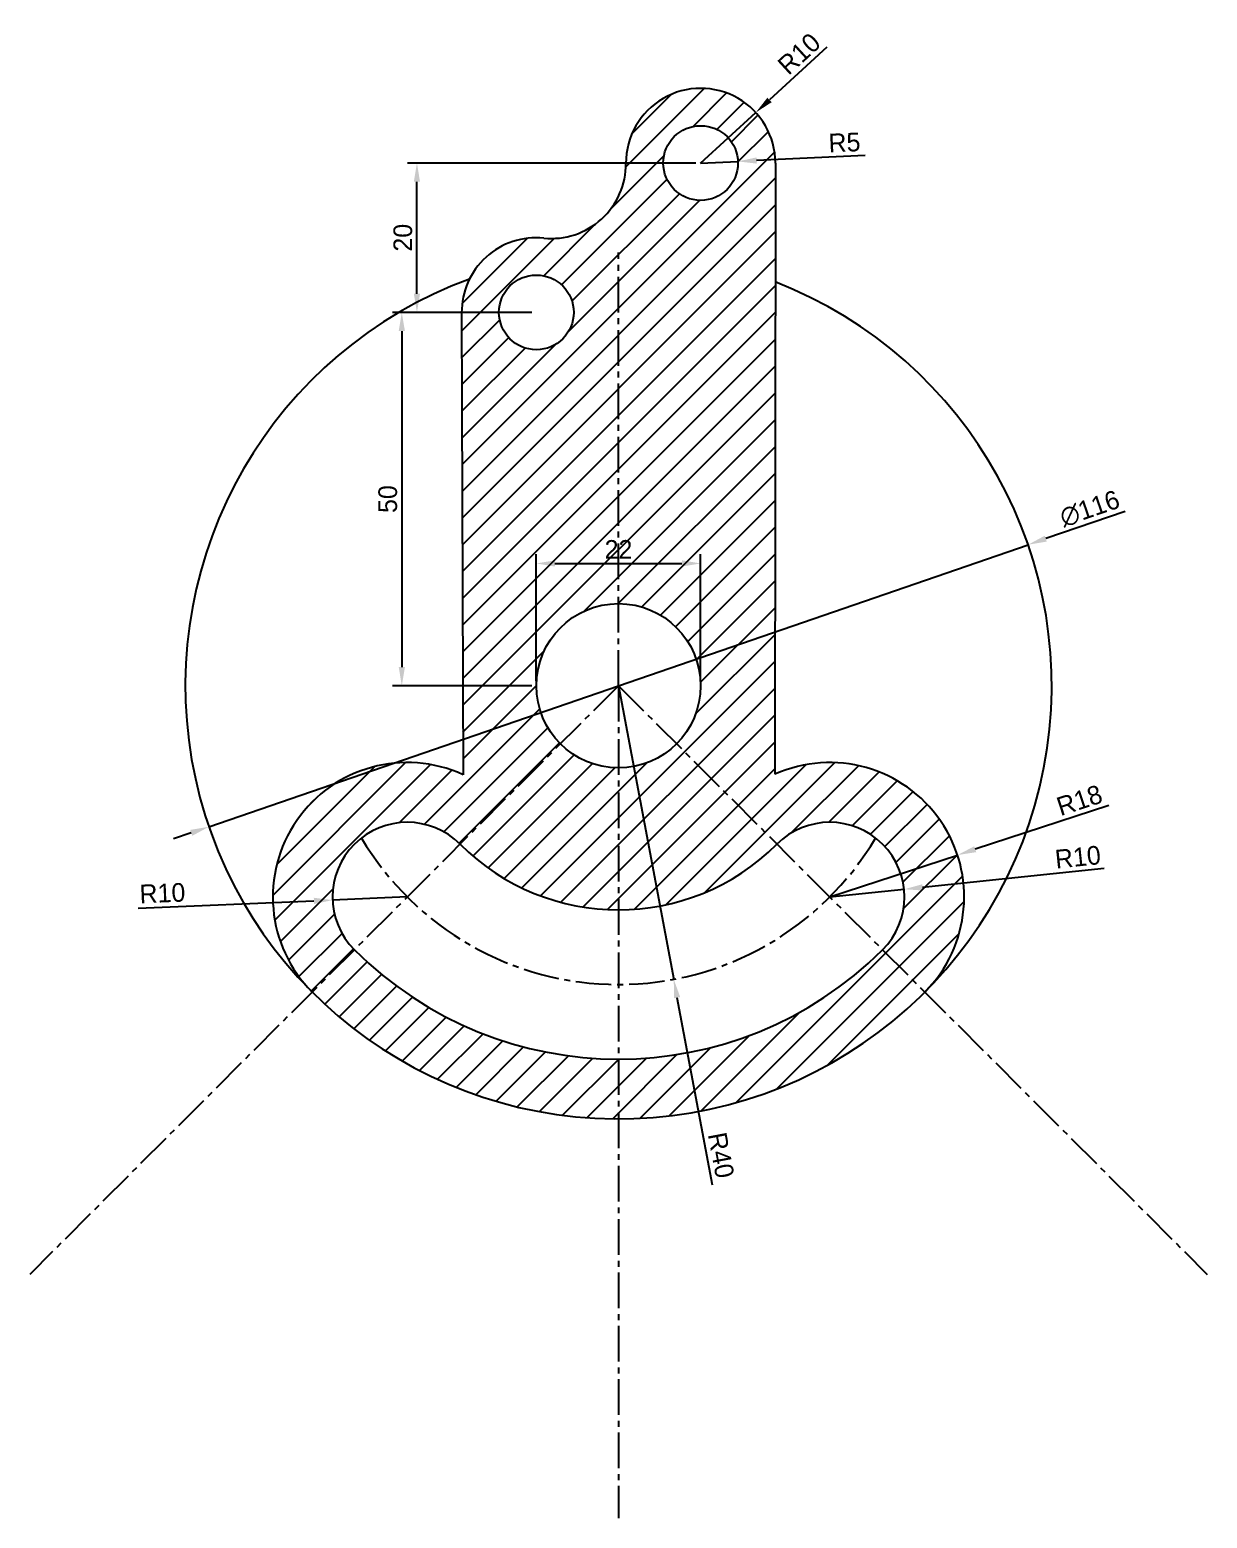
# Model space of a CAD drawing. Header units: millimetres. Extents: x -11614 to -3042, y 13178 to 15416.
# Drawn here: x -7714.5 to -7556.9, y 13586.1 to 13785.4 of the extents above; entities that cross this region are included whole.
import ezdxf

# ---------------------------------------------------------------- set-up
doc = ezdxf.new("R2010")
doc.units = ezdxf.units.MM
doc.header["$LTSCALE"] = 0.5
doc.header["$PDMODE"] = 34
doc.linetypes.add('CENTER2', pattern=[28.575, 19.05, -3.175, 3.175, -3.175])
doc.dimstyles.new('ISO-25', dxfattribs={"dimtxt": 2.5, "dimasz": 2.5, "dimexe": 1.25, "dimexo": 0.625, "dimtad": 1, "dimtxsty": 'Standard', "dimcen": 2.5, "dimadec": 0, "dimazin": 0, "dimtfac": 1, "dimtmove": 0, "dimatfit": 3, "dimfxl": 1, "dimarcsym": 0})

# ---------------------------------------------------------------- blocks, each defined once
blk = doc.blocks.new('*D296')
at = {"color": 0, "linetype": 'Continuous', "lineweight": -2, "ltscale": 0.5, "transparency": 16777216}
for p, q in [((-7646.68, 13698.19), (-7646.68, 13715.19)), ((-7624.68, 13698.19), (-7624.68, 13715.19)), ((-7644.18, 13713.94), (-7627.18, 13713.94))]:
    blk.add_line(p, q, dxfattribs=at)
at = {"color": 0, "linetype": 'Continuous', "ltscale": 0.5, "transparency": 16777216}
for points in [[(-7644.18, 13714.36), (-7644.18, 13713.53), (-7646.68, 13713.94)], [(-7627.18, 13714.36), (-7627.18, 13713.53), (-7624.68, 13713.94)]]:
    blk.add_solid(points, dxfattribs=at)
at = {"layer": 'Defpoints', "color": 0, "linetype": 'Continuous', "ltscale": 0.5, "transparency": 16777216}
for p in [(-7624.68, 13713.94), (-7646.68, 13697.56), (-7624.68, 13697.56)]:
    blk.add_point(p, dxfattribs=at)
at = {"color": 0, "linetype": 'Continuous', "ltscale": 0.5, "transparency": 16777216, "insert": (-7635.68, 13715.82), "char_height": 2.5, "attachment_point": 5}
blk.add_mtext('22', dxfattribs=at)
blk = doc.blocks.new('*D297')
at = {"color": 0, "linetype": 'Continuous', "lineweight": -2, "ltscale": 0.5, "transparency": 16777216}
for p, q in [((-7647.3, 13747.56), (-7665.94, 13747.56)), ((-7664.69, 13745.06), (-7664.69, 13700.06)), ((-7647.3, 13697.56), (-7665.94, 13697.56))]:
    blk.add_line(p, q, dxfattribs=at)
at = {"color": 0, "linetype": 'Continuous', "ltscale": 0.5, "transparency": 16777216}
for points in [[(-7665.1, 13745.06), (-7664.27, 13745.06), (-7664.69, 13747.56)], [(-7665.1, 13700.06), (-7664.27, 13700.06), (-7664.69, 13697.56)]]:
    blk.add_solid(points, dxfattribs=at)
at = {"layer": 'Defpoints', "color": 0, "linetype": 'Continuous', "ltscale": 0.5, "transparency": 16777216}
for p in [(-7646.68, 13747.56), (-7664.69, 13697.56), (-7646.68, 13697.56)]:
    blk.add_point(p, dxfattribs=at)
at = {"color": 0, "linetype": 'Continuous', "ltscale": 0.5, "transparency": 16777216, "insert": (-7666.56, 13722.56), "char_height": 2.5, "attachment_point": 5, "rotation": 90}
blk.add_mtext('50', dxfattribs=at)
blk = doc.blocks.new('*D298')
at = {"color": 0, "linetype": 'Continuous', "lineweight": -2, "ltscale": 0.5, "transparency": 16777216}
for p, q in [((-7625.3, 13767.56), (-7663.91, 13767.56)), ((-7662.66, 13750.06), (-7662.66, 13765.06)), ((-7647.3, 13747.56), (-7663.91, 13747.56))]:
    blk.add_line(p, q, dxfattribs=at)
at = {"color": 0, "linetype": 'Continuous', "ltscale": 0.5, "transparency": 16777216}
for points in [[(-7663.08, 13765.06), (-7662.25, 13765.06), (-7662.66, 13767.56)], [(-7663.08, 13750.06), (-7662.25, 13750.06), (-7662.66, 13747.56)]]:
    blk.add_solid(points, dxfattribs=at)
at = {"layer": 'Defpoints', "color": 0, "linetype": 'Continuous', "ltscale": 0.5, "transparency": 16777216}
for p in [(-7662.66, 13767.56), (-7624.68, 13767.56), (-7646.68, 13747.56)]:
    blk.add_point(p, dxfattribs=at)
at = {"color": 0, "linetype": 'Continuous', "ltscale": 0.5, "transparency": 16777216, "insert": (-7664.54, 13757.56), "char_height": 2.5, "attachment_point": 5, "rotation": 90}
blk.add_mtext('20', dxfattribs=at)
blk = doc.blocks.new('*D300')
at = {"color": 0, "linetype": 'Continuous', "lineweight": -2, "ltscale": 0.5, "transparency": 16777216}
for p, q in [((-7624.68, 13767.56), (-7619.68, 13767.78)), ((-7602.63, 13768.55), (-7617.18, 13767.9))]:
    blk.add_line(p, q, dxfattribs=at)
at = {"color": 0, "linetype": 'Continuous', "ltscale": 0.5, "transparency": 16777216}
blk.add_solid([(-7617.2, 13768.31), (-7617.16, 13767.48), (-7619.68, 13767.78)], dxfattribs=at)
at = {"layer": 'Defpoints', "color": 0, "linetype": 'Continuous', "ltscale": 0.5, "transparency": 16777216}
for p in [(-7624.68, 13767.56), (-7619.68, 13767.78)]:
    blk.add_point(p, dxfattribs=at)
at = {"color": 0, "linetype": 'Continuous', "ltscale": 0.5, "transparency": 16777216, "insert": (-7605.42, 13770.3), "char_height": 2.5, "attachment_point": 5, "rotation": 2.5589}
blk.add_mtext('R5', dxfattribs=at)
blk = doc.blocks.new('*D301')
at = {"color": 0, "linetype": 'Continuous', "lineweight": -2, "ltscale": 0.5, "transparency": 16777216}
for p, q in [((-7607.77, 13783.06), (-7615.46, 13776.01)), ((-7624.68, 13767.56), (-7617.3, 13774.32))]:
    blk.add_line(p, q, dxfattribs=at)
at = {"color": 0, "linetype": 'Continuous', "ltscale": 0.5, "transparency": 16777216}
blk.add_solid([(-7615.74, 13776.31), (-7615.18, 13775.7), (-7617.3, 13774.32)], dxfattribs=at)
at = {"layer": 'Defpoints', "color": 0, "linetype": 'Continuous', "ltscale": 0.5, "transparency": 16777216}
for p in [(-7617.3, 13774.32), (-7624.68, 13767.56)]:
    blk.add_point(p, dxfattribs=at)
at = {"color": 0, "linetype": 'Continuous', "ltscale": 0.5, "transparency": 16777216, "insert": (-7611.49, 13782.19), "char_height": 2.5, "attachment_point": 5, "rotation": 42.4976}
blk.add_mtext('R10', dxfattribs=at)
blk = doc.blocks.new('*D303')
at = {"color": 0, "linetype": 'Continuous', "lineweight": -2, "ltscale": 0.5, "transparency": 16777216}
for p, q in [((-7635.68, 13697.56), (-7628.28, 13658.25)), ((-7623.1, 13630.67), (-7627.82, 13655.79))]:
    blk.add_line(p, q, dxfattribs=at)
at = {"color": 0, "linetype": 'Continuous', "ltscale": 0.5, "transparency": 16777216}
blk.add_solid([(-7627.41, 13655.87), (-7628.23, 13655.72), (-7628.28, 13658.25)], dxfattribs=at)
at = {"layer": 'Defpoints', "color": 0, "linetype": 'Continuous', "ltscale": 0.5, "transparency": 16777216}
for p in [(-7635.68, 13697.56), (-7628.28, 13658.25)]:
    blk.add_point(p, dxfattribs=at)
at = {"color": 0, "linetype": 'Continuous', "ltscale": 0.5, "transparency": 16777216, "insert": (-7621.95, 13634.7), "char_height": 2.5, "attachment_point": 5, "rotation": 280.6489}
blk.add_mtext('R40', dxfattribs=at)
blk = doc.blocks.new('*D304')
at = {"color": 0, "linetype": 'Continuous', "lineweight": -2, "ltscale": 0.5, "transparency": 16777216}
for p, q in [((-7570.66, 13673.09), (-7594.96, 13670.57)), ((-7607.39, 13669.28), (-7597.44, 13670.31))]:
    blk.add_line(p, q, dxfattribs=at)
at = {"color": 0, "linetype": 'Continuous', "ltscale": 0.5, "transparency": 16777216}
blk.add_solid([(-7595, 13670.98), (-7594.92, 13670.15), (-7597.44, 13670.31)], dxfattribs=at)
at = {"layer": 'Defpoints', "color": 0, "linetype": 'Continuous', "ltscale": 0.5, "transparency": 16777216}
for p in [(-7597.44, 13670.31), (-7607.39, 13669.28)]:
    blk.add_point(p, dxfattribs=at)
at = {"color": 0, "linetype": 'Continuous', "ltscale": 0.5, "transparency": 16777216, "insert": (-7574.17, 13674.61), "char_height": 2.5, "attachment_point": 5, "rotation": 5.9315}
blk.add_mtext('R10', dxfattribs=at)
blk = doc.blocks.new('*D305')
at = {"color": 0, "linetype": 'Continuous', "lineweight": -2, "ltscale": 0.5, "transparency": 16777216}
for p, q in [((-7699.99, 13667.77), (-7676.45, 13668.75)), ((-7663.96, 13669.28), (-7673.95, 13668.86))]:
    blk.add_line(p, q, dxfattribs=at)
at = {"color": 0, "linetype": 'Continuous', "ltscale": 0.5, "transparency": 16777216}
blk.add_solid([(-7676.47, 13669.17), (-7676.43, 13668.34), (-7673.95, 13668.86)], dxfattribs=at)
at = {"layer": 'Defpoints', "color": 0, "linetype": 'Continuous', "ltscale": 0.5, "transparency": 16777216}
for p in [(-7673.95, 13668.86), (-7663.96, 13669.28)]:
    blk.add_point(p, dxfattribs=at)
at = {"color": 0, "linetype": 'Continuous', "ltscale": 0.5, "transparency": 16777216, "insert": (-7696.74, 13669.78), "char_height": 2.5, "attachment_point": 5, "rotation": 2.4}
blk.add_mtext('R10', dxfattribs=at)
blk = doc.blocks.new('*D306')
at = {"color": 0, "linetype": 'Continuous', "lineweight": -2, "ltscale": 0.5, "transparency": 16777216}
for p, q in [((-7570.01, 13681.55), (-7587.91, 13675.67)), ((-7607.39, 13669.28), (-7590.29, 13674.89))]:
    blk.add_line(p, q, dxfattribs=at)
at = {"color": 0, "linetype": 'Continuous', "ltscale": 0.5, "transparency": 16777216}
blk.add_solid([(-7588.04, 13676.07), (-7587.78, 13675.28), (-7590.29, 13674.89)], dxfattribs=at)
at = {"layer": 'Defpoints', "color": 0, "linetype": 'Continuous', "ltscale": 0.5, "transparency": 16777216}
for p in [(-7590.29, 13674.89), (-7607.39, 13669.28)]:
    blk.add_point(p, dxfattribs=at)
at = {"color": 0, "linetype": 'Continuous', "ltscale": 0.5, "transparency": 16777216, "insert": (-7573.96, 13682.22), "char_height": 2.5, "attachment_point": 5, "rotation": 18.1746}
blk.add_mtext('R18', dxfattribs=at)
blk = doc.blocks.new('*D307')
at = {"color": 0, "linetype": 'Continuous', "lineweight": -2, "ltscale": 0.5, "transparency": 16777216}
for p, q in [((-7567.84, 13720.92), (-7578.47, 13717.26)), ((-7690.52, 13678.68), (-7580.84, 13716.45)), ((-7692.88, 13677.86), (-7695.24, 13677.05))]:
    blk.add_line(p, q, dxfattribs=at)
at = {"color": 0, "linetype": 'Continuous', "ltscale": 0.5, "transparency": 16777216}
for points in [[(-7578.61, 13717.65), (-7578.34, 13716.87), (-7580.84, 13716.45)], [(-7693.01, 13678.26), (-7692.74, 13677.47), (-7690.52, 13678.68)]]:
    blk.add_solid(points, dxfattribs=at)
at = {"layer": 'Defpoints', "color": 0, "linetype": 'Continuous', "ltscale": 0.5, "transparency": 16777216}
for p in [(-7580.84, 13716.45), (-7690.52, 13678.68)]:
    blk.add_point(p, dxfattribs=at)
at = {"color": 0, "linetype": 'Continuous', "ltscale": 0.5, "transparency": 16777216, "insert": (-7572.58, 13721.27), "char_height": 2.5, "attachment_point": 5, "rotation": 19.0013}
blk.add_mtext('∅116', dxfattribs=at)

msp = doc.modelspace()

# ---------------------------------------------------------------- hatches: boundary and pattern name
at = {"linetype": 'Continuous', "ltscale": 0.5, "transparency": 33554630}
h = msp.add_hatch(dxfattribs=at)
h.set_pattern_fill('ANSI31', color=256, scale=0.8)
h.paths.add_polyline_path([(-7614.676, 13767.561, 1.0025101), (-7634.675, 13767.511, -0.4453707), (-7645.675, 13757.511, 0.4456964), (-7656.675, 13747.5), (-7656.487, 13685.652, 0.8356127), (-7676.688, 13656.549), (-7671.031, 13662.206, -1), (-7656.889, 13676.348), (-7643.454, 13689.783, -0.1989124), (-7646.676, 13697.561, -1), (-7624.676, 13697.561, -0.1989124), (-7627.897, 13689.783), (-7614.462, 13676.348, -1), (-7600.32, 13662.206), (-7594.663, 13656.549, 0.8322566), (-7614.735, 13685.711)])
h.paths.add_polyline_path([(-7651.676, 13747.561, -1), (-7641.676, 13747.561, -1)], flags=16)
h.paths.add_polyline_path([(-7629.676, 13767.561, -1), (-7619.676, 13767.561, -1)], flags=16)
h.paths.add_polyline_path([(-7635.676, 13686.561, -0.1989124), (-7643.454, 13689.783), (-7656.889, 13676.348, 0.1989124), (-7635.676, 13667.561)], flags=17)
h.paths.add_polyline_path([(-7614.462, 13676.348), (-7627.897, 13689.783, -0.1989124), (-7635.676, 13686.561), (-7635.676, 13667.561, 0.1989124)], flags=17)
h.paths.add_polyline_path([(-7671.031, 13662.206), (-7676.688, 13656.549, 0.1989124), (-7635.676, 13639.561), (-7635.676, 13647.561, -0.1989124)])
h.paths.add_polyline_path([(-7594.663, 13656.549), (-7600.32, 13662.206, -0.1989124), (-7635.676, 13647.561), (-7635.676, 13639.561, 0.1989124)])

# ---------------------------------------------------------------- linework, layer by layer
at = {"color": 0, "linetype": 'Continuous', "ltscale": 0.5}
for p, q in [((-7614.676, 13767.561), (-7614.735, 13685.711)), ((-7656.676, 13747.561), (-7656.487, 13685.652))]:
    msp.add_line(p, q, dxfattribs=at)
at = {"color": 0, "linetype": 'CENTER2', "ltscale": 0.5}
for q in [(-7635.676, 13755.561), (-7714.5, 13618.737), (-7635.676, 13586.087), (-7556.852, 13618.737)]:
    msp.add_line((-7635.676, 13697.561), q, dxfattribs=at)
at = {"color": 0, "linetype": 'Continuous', "ltscale": 0.5}
for centre, radius in [((-7624.676, 13767.561), 5), ((-7646.676, 13747.561), 5), ((-7635.676, 13697.561), 11)]:
    msp.add_circle(centre, radius, dxfattribs=at)
for centre, radius, start, end in [((-7624.676, 13767.561), 10, 359.91746, 180.28727), ((-7644.675, 13767.461), 10, 264.26011, 0.28727), ((-7646.676, 13747.561), 10, 84.26011, 180.34956), ((-7635.676, 13697.561), 58, 110.11846, 68.78485), ((-7663.96, 13669.277), 18, 65.46976, 225), ((-7607.391, 13669.277), 18, 315, 114.07657), ((-7663.96, 13669.277), 10, 45, 225), ((-7607.391, 13669.277), 10, 315, 135), ((-7635.676, 13697.561), 30, 225, 315), ((-7635.676, 13697.561), 50, 225, 315)]:
    msp.add_arc(centre, radius, start, end, dxfattribs=at)
at = {"color": 0, "linetype": 'CENTER2', "ltscale": 0.5}
msp.add_arc((-7635.676, 13697.561), 40, 210.63849, 329.36151, dxfattribs=at)

# ---------------------------------------------------------------- dimensions: what is measured, and where the dimension line sits
at = {"color": 0, "linetype": 'Continuous', "ltscale": 0.5}
for center, mpoint, picture, middle in [((-7624.676, 13767.561), (-7617.303, 13774.317), '*D301', (-7610.223, 13780.804)), ((-7624.676, 13767.561), (-7619.681, 13767.784), '*D300', (-7605.335, 13768.426)), ((-7635.676, 13697.561), (-7628.284, 13658.25), '*D303', (-7623.792, 13634.358)), ((-7607.391, 13669.277), (-7590.289, 13674.891), '*D306', (-7573.379, 13680.443)), ((-7607.391, 13669.277), (-7597.445, 13670.31), '*D304', (-7573.979, 13672.748)), ((-7663.96, 13669.277), (-7673.951, 13668.858), '*D305', (-7696.658, 13667.906))]:
    dim = msp.add_radius_dim(center=center, mpoint=mpoint, dimstyle='ISO-25', dxfattribs=at)
    dim.commit()
    dim.dimension.update_dxf_attribs({"geometry": picture, "text_midpoint": middle, "dimtype": 164})
for base, p2, picture, middle in [((-7662.664, 13767.561), (-7624.676, 13767.561), '*D298', (-7664.539, 13757.561)), ((-7664.686, 13697.561), (-7646.676, 13697.561), '*D297', (-7666.561, 13722.561))]:
    dim = msp.add_linear_dim(base=base, p1=(-7646.676, 13747.561), p2=p2, angle=90, dimstyle='ISO-25', dxfattribs=at)
    dim.commit()
    dim.dimension.update_dxf_attribs({"geometry": picture, "text_midpoint": middle})
dim = msp.add_diameter_dim_2p(p1=(-7690.515, 13678.677), p2=(-7580.836, 13716.445), dimstyle='ISO-25', dxfattribs=at)
dim.commit()
dim.dimension.update_dxf_attribs({"geometry": '*D307', "text_midpoint": (-7572.582, 13721.271)})
dim = msp.add_linear_dim(base=(-7624.676, 13713.945), p1=(-7646.676, 13697.561), p2=(-7624.676, 13697.561), dimstyle='ISO-25', dxfattribs=at)
dim.commit()
dim.dimension.update_dxf_attribs({"geometry": '*D296', "text_midpoint": (-7635.676, 13715.82)})

doc.saveas('drawing.dxf')
